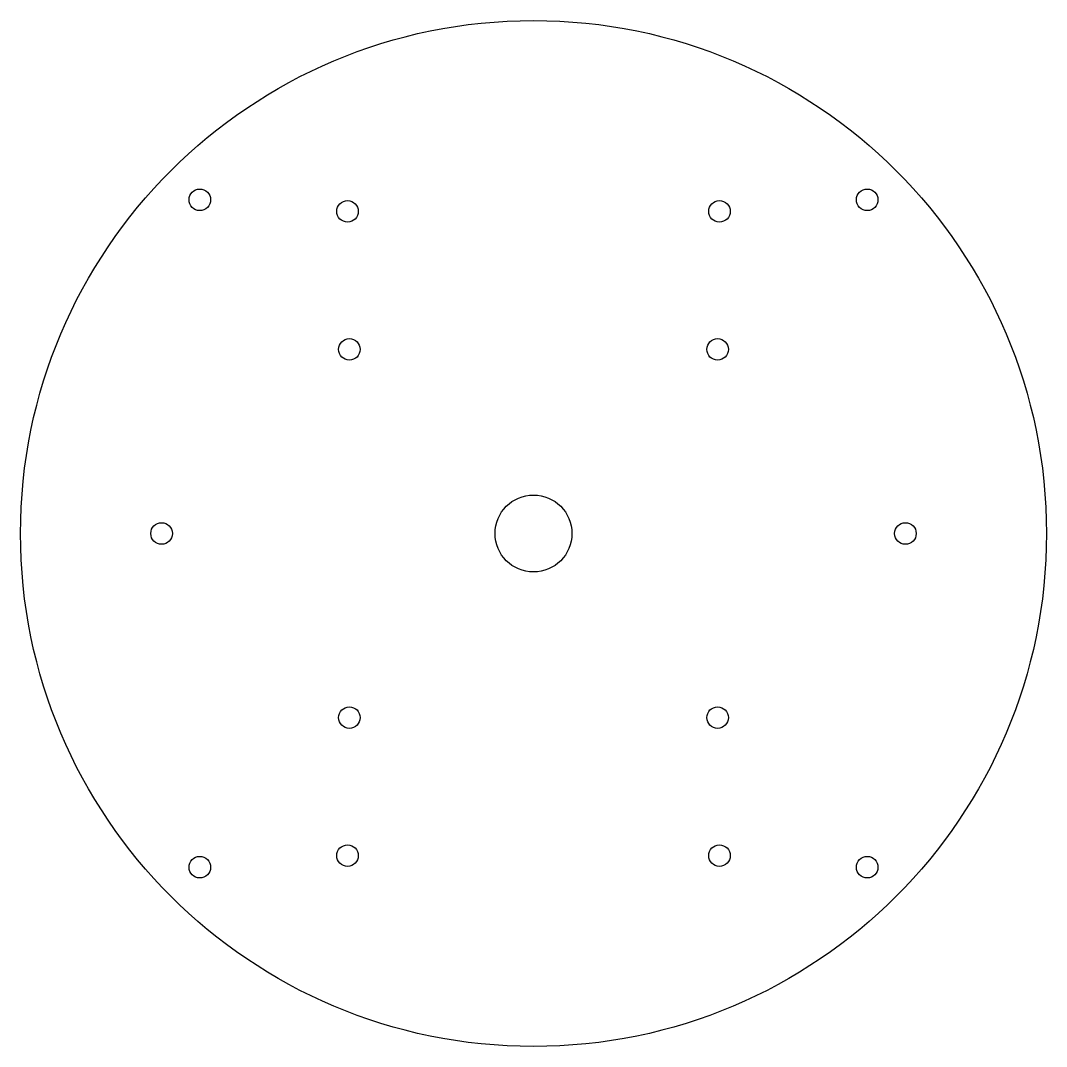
# Model space of a CAD drawing. Header units: millimetres. Extents: x -100 to 100, y -100 to 100.
import ezdxf

# ---------------------------------------------------------------- set-up
doc = ezdxf.new("R2010")
doc.units = ezdxf.units.MM

msp = doc.modelspace()

# ---------------------------------------------------------------- linework, layer by layer
at = {"color": 7, "linetype": 'Continuous', "lineweight": 25}
for centre, radius in [((0, 0), 100), ((-65.05, 65.05), 2.1), ((65.05, 65.05), 2.1), ((-36.25, 62.79), 2.1), ((36.25, 62.79), 2.1), ((-35.89, 35.89), 2.1), ((35.89, 35.89), 2.1), ((0, 0), 7.5), ((-72.5, 0), 2.1), ((72.5, 0), 2.1), ((-35.89, -35.89), 2.1), ((35.89, -35.89), 2.1), ((-36.25, -62.79), 2.1), ((36.25, -62.79), 2.1), ((-65.05, -65.05), 2.1), ((65.05, -65.05), 2.1)]:
    msp.add_circle(centre, radius, dxfattribs=at)

doc.saveas('drawing.dxf')
